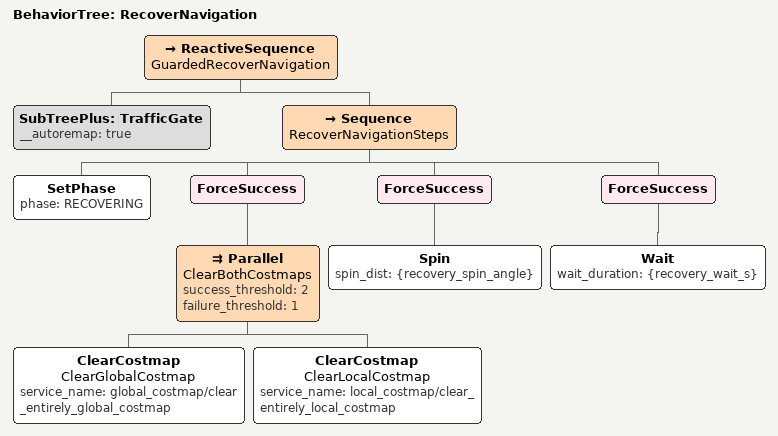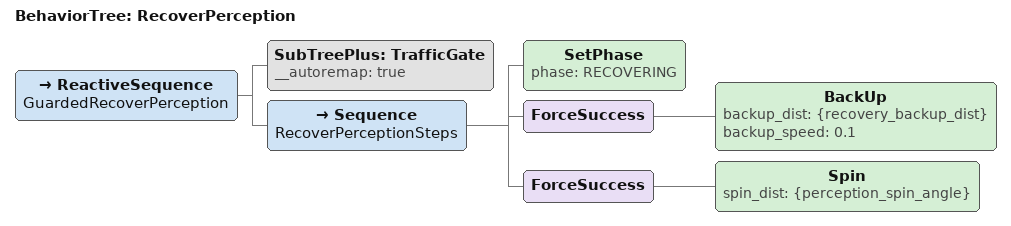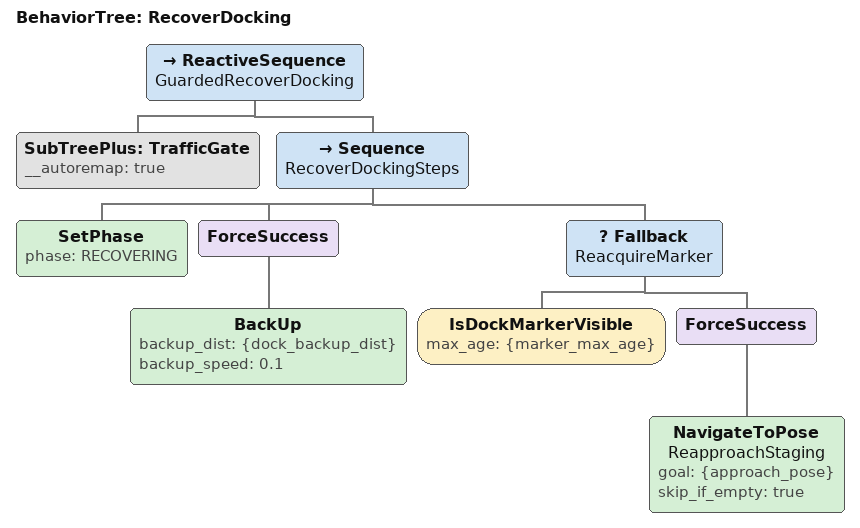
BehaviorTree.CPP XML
<?xml version="1.0" encoding="UTF-8"?>
<root>
  <BehaviorTree ID="RecoverNavigation">
    <ReactiveSequence name="GuardedRecoverNavigation">
      <SubTreePlus ID="TrafficGate" __autoremap="true"/>
      <Sequence name="RecoverNavigationSteps">
        <SetPhase phase="RECOVERING"/>
        <ForceSuccess>
          <Parallel name="ClearBothCostmaps" success_threshold="2" failure_threshold="1">
            <ClearCostmap name="ClearGlobalCostmap" service_name="global_costmap/clear_entirely_global_costmap"/>
            <ClearCostmap name="ClearLocalCostmap" service_name="local_costmap/clear_entirely_local_costmap"/>
          </Parallel>
        </ForceSuccess>
        <ForceSuccess>
          <Spin spin_dist="{recovery_spin_angle}"/>
        </ForceSuccess>
        <ForceSuccess>
          <Wait wait_duration="{recovery_wait_s}"/>
        </ForceSuccess>
      </Sequence>
    </ReactiveSequence>
  </BehaviorTree>

  <BehaviorTree ID="RecoverPerception">
    <ReactiveSequence name="GuardedRecoverPerception">
      <SubTreePlus ID="TrafficGate" __autoremap="true"/>
      <Sequence name="RecoverPerceptionSteps">
        <SetPhase phase="RECOVERING"/>
        <ForceSuccess>
          <BackUp backup_dist="{recovery_backup_dist}" backup_speed="0.1"/>
        </ForceSuccess>
        <ForceSuccess>
          <Spin spin_dist="{perception_spin_angle}"/>
        </ForceSuccess>
      </Sequence>
    </ReactiveSequence>
  </BehaviorTree>

  <BehaviorTree ID="RecoverDocking">
    <ReactiveSequence name="GuardedRecoverDocking">
      <SubTreePlus ID="TrafficGate" __autoremap="true"/>
      <Sequence name="RecoverDockingSteps">
        <SetPhase phase="RECOVERING"/>
        <ForceSuccess>
          <BackUp backup_dist="{dock_backup_dist}" backup_speed="0.1"/>
        </ForceSuccess>
        <Fallback name="ReacquireMarker">
          <IsDockMarkerVisible max_age="{marker_max_age}"/>
          <ForceSuccess>
            <NavigateToPose name="ReapproachStaging" goal="{approach_pose}" skip_if_empty="true"/>
          </ForceSuccess>
        </Fallback>
      </Sequence>
    </ReactiveSequence>
  </BehaviorTree>
</root>
